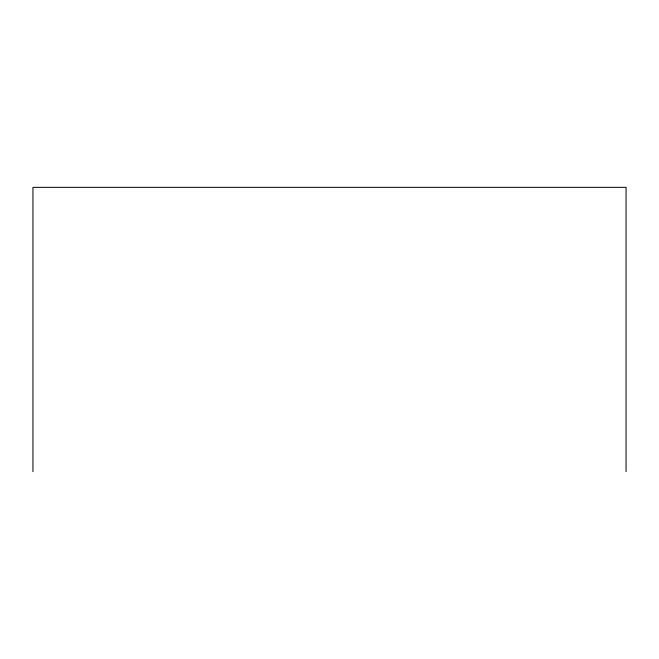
<?xml version="1.0" encoding="UTF-8"?>
<svg xmlns="http://www.w3.org/2000/svg" width="659" height="659" viewBox="0 0 659 659"><rect width="100%" height="100%" fill="white"/><g stroke="black" fill="none" stroke-linecap="round" stroke-linejoin="round"><path stroke-width="0.99" d="M626.05 471.655L626.05 187.345L32.95 187.345L32.95 471.655"/></g></svg>
